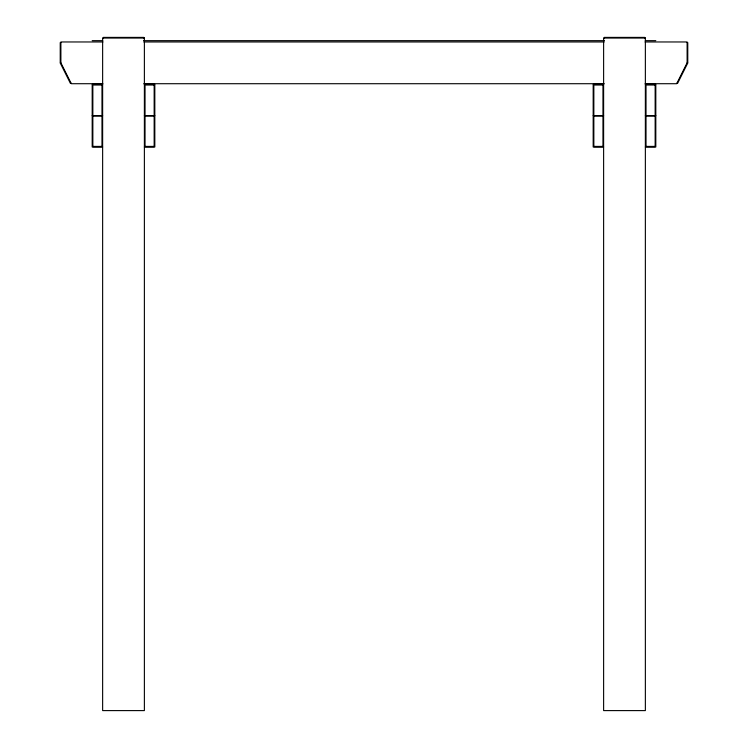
<?xml version="1.0" encoding="UTF-8"?>
<svg xmlns="http://www.w3.org/2000/svg" width="748" height="748" viewBox="0 0 748 748"><rect width="100%" height="100%" fill="white"/><g stroke="black" fill="none" stroke-linecap="round" stroke-linejoin="round"><path stroke-width="1.12" d="M71.032 83.131L70.443 83.421L60.298 63.131L60.887 62.841L60.887 41.963L102.944 41.963M92.191 40.663L102.7 40.663M143.541 40.663L604.459 40.663M645.3 40.663L655.809 40.663M143.84 41.963L604.16 41.963M645.057 41.963L687.113 41.963L687.113 62.841L676.678 83.711L645.122 83.711M60.887 42.617L60.233 42.617L60.233 62.841L60.887 62.841L71.322 83.711L102.878 83.711M687.113 42.617L687.767 42.617L687.767 62.841L687.113 62.841L687.702 63.131L677.557 83.421L676.968 83.131M143.775 83.711L604.225 83.711M102.635 84.365L92.191 84.365L92.191 146.991L102.635 146.991M144.383 84.365L154.817 84.365L154.817 146.991L144.383 146.991M603.617 84.365L593.183 84.365L593.183 146.991L603.617 146.991M645.365 84.365L655.809 84.365L655.809 146.991L645.365 146.991M92.191 115.678L102.635 115.678M144.383 115.678L154.817 115.678M593.183 115.678L603.617 115.678M645.365 115.678L655.809 115.678M92.846 115.968L101.98 115.968M145.037 115.968L154.163 115.968M593.837 115.968L602.963 115.968M646.02 115.968L655.155 115.968M92.846 146.412L101.98 146.412M145.037 146.412L154.163 146.412M593.837 146.412L602.963 146.412M646.02 146.412L655.155 146.412M644.711 38.055L644.711 37.4L604.272 37.4L604.272 38.055M143.728 38.055L143.728 37.4L103.289 37.4L103.289 38.055M144.383 38.055L102.635 38.055L102.635 710.6L144.383 710.6L144.383 38.055M645.365 38.055L603.617 38.055L603.617 710.6L645.365 710.6L645.365 38.055M101.98 85.02L92.846 85.02L92.846 146.702L101.98 146.702L101.98 85.02M154.163 85.02L145.037 85.02L145.037 146.702L154.163 146.702L154.163 85.02M602.963 85.02L593.837 85.02L593.837 146.702L602.963 146.702L602.963 85.02M655.155 85.02L646.02 85.02L646.02 146.702L655.155 146.702L655.155 85.02"/></g></svg>
